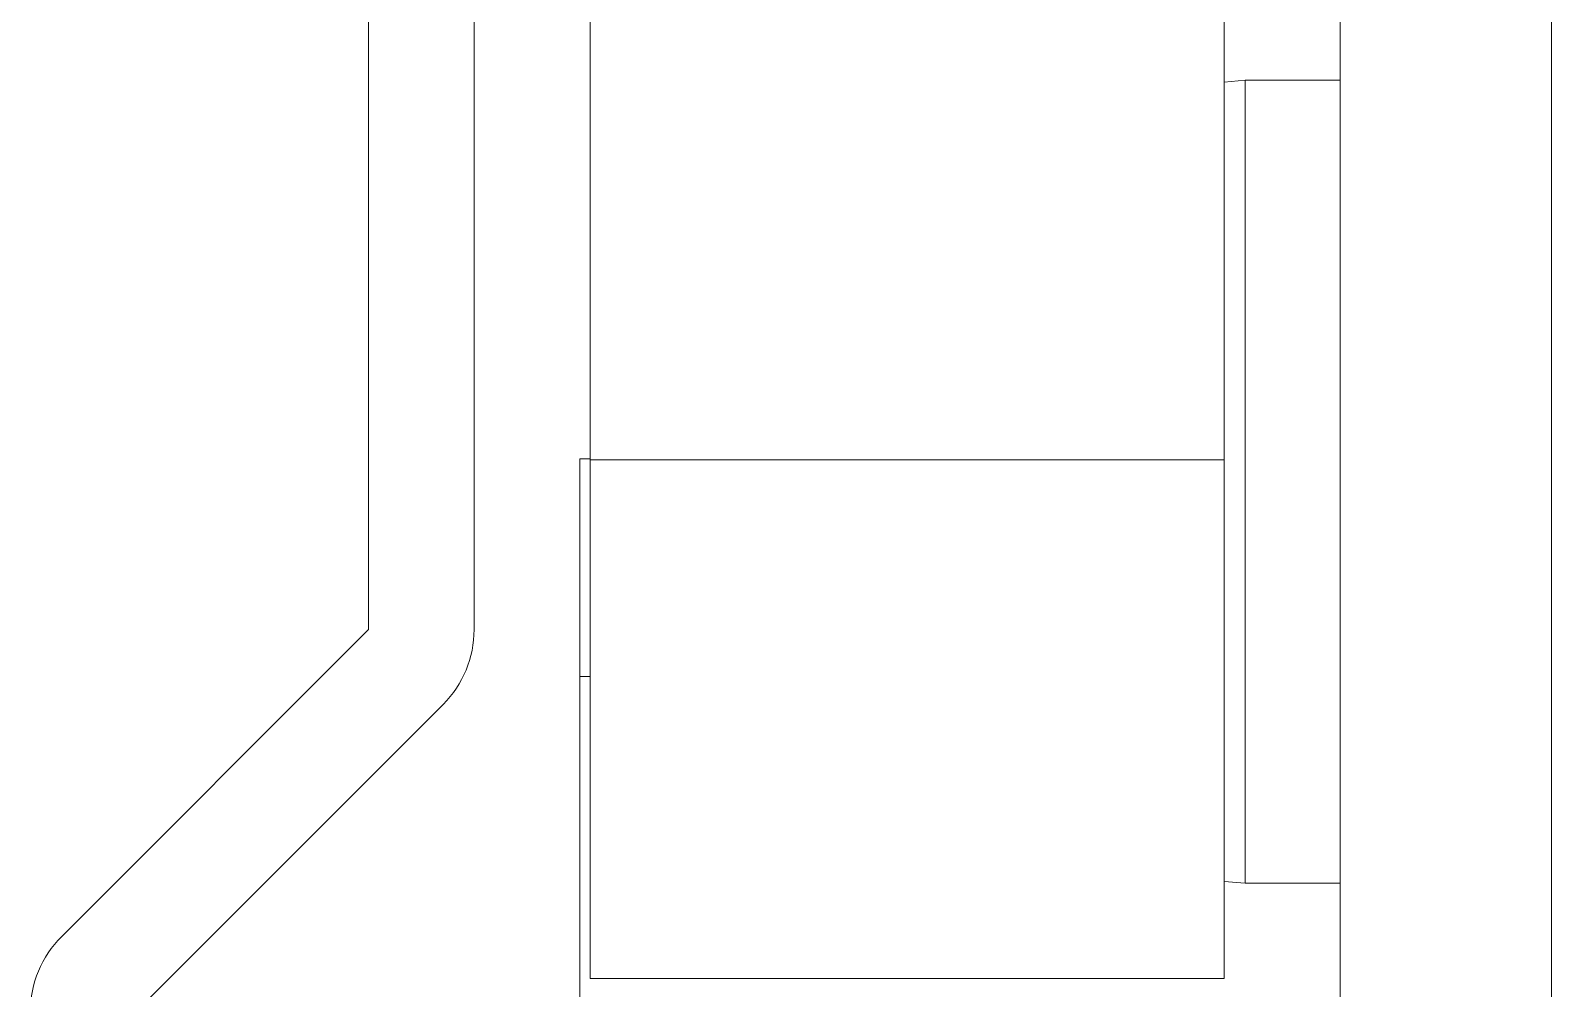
# Model space of a CAD drawing. Header units: millimetres. Extents: x -5 to 111, y -3 to 86.
# Drawn here: x 18.873 to 18.945, y 19.4175 to 19.4629 of the extents above; entities that cross this region are included whole.
import ezdxf

# ---------------------------------------------------------------- set-up
doc = ezdxf.new("R2010")
doc.units = ezdxf.units.MM
doc.layers.add('A1I6----E-', color=3, linetype='Continuous', lineweight=25)

# ---------------------------------------------------------------- blocks, each defined once
blk = doc.blocks.new('Gruppe-456')
at = {"layer": 'A1I6----E-', "linetype": 'Continuous', "lineweight": 9}
for p, q in [((-31.855445, -22.886103), (-31.855445, -23.166103)), ((-31.911445, -23.044103), (-31.911445, -23.109102)), ((-31.906445, -23.109102), (-31.906445, -23.044103)), ((-31.865445, -23.061359), (-31.865445, -23.132103)), ((-31.900945, -23.071709), (-31.900945, -23.091496)), ((-31.870945, -23.071709), (-31.870945, -23.091496)), ((-31.869945, -23.083103), (-31.870945, -23.08319)), ((-31.865445, -23.083103), (-31.869945, -23.083103)), ((-31.869945, -23.083103), (-31.869945, -23.121103)), ((-31.900945, -23.091496), (-31.900945, -23.101067)), ((-31.870945, -23.091496), (-31.870945, -23.101067)), ((-31.901445, -23.101021), (-31.900945, -23.101021)), ((-31.901445, -23.101021), (-31.901445, -23.111321)), ((-31.900945, -23.101067), (-31.870945, -23.101067)), ((-31.900945, -23.101067), (-31.900945, -23.125607)), ((-31.870945, -23.101067), (-31.870945, -23.125607)), ((-31.911445, -23.109103), (-31.92598, -23.123638)), ((-31.901445, -23.111321), (-31.901445, -23.128103)), ((-31.900945, -23.111321), (-31.901445, -23.111321)), ((-31.922444, -23.127173), (-31.90791, -23.112639)), ((-31.870945, -23.121015), (-31.869945, -23.121103)), ((-31.869945, -23.121103), (-31.865445, -23.121103)), ((-31.900945, -23.125607), (-31.870945, -23.125607))]:
    blk.add_line(p, q, dxfattribs=at)
for centre, radius, start, end in [((-31.911447, -23.109102), 0.000002, 315, 0), ((-31.911447, -23.109102), 0.005002, 315, 0), ((-31.922443, -23.127175), 0.005002, 135, 180)]:
    blk.add_arc(centre, radius, start, end, dxfattribs=at)
blk = doc.blocks.new('Gruppe-466')
at = {"layer": 'A1I6----E-'}
blk.add_blockref('Gruppe-456', (0, 0), dxfattribs=at)

msp = doc.modelspace()

# ---------------------------------------------------------------- block references
at = {"layer": 'A1I6----E-'}
msp.add_blockref('Gruppe-466', (50.800446, 42.543603), dxfattribs=at)

doc.saveas('drawing.dxf')
